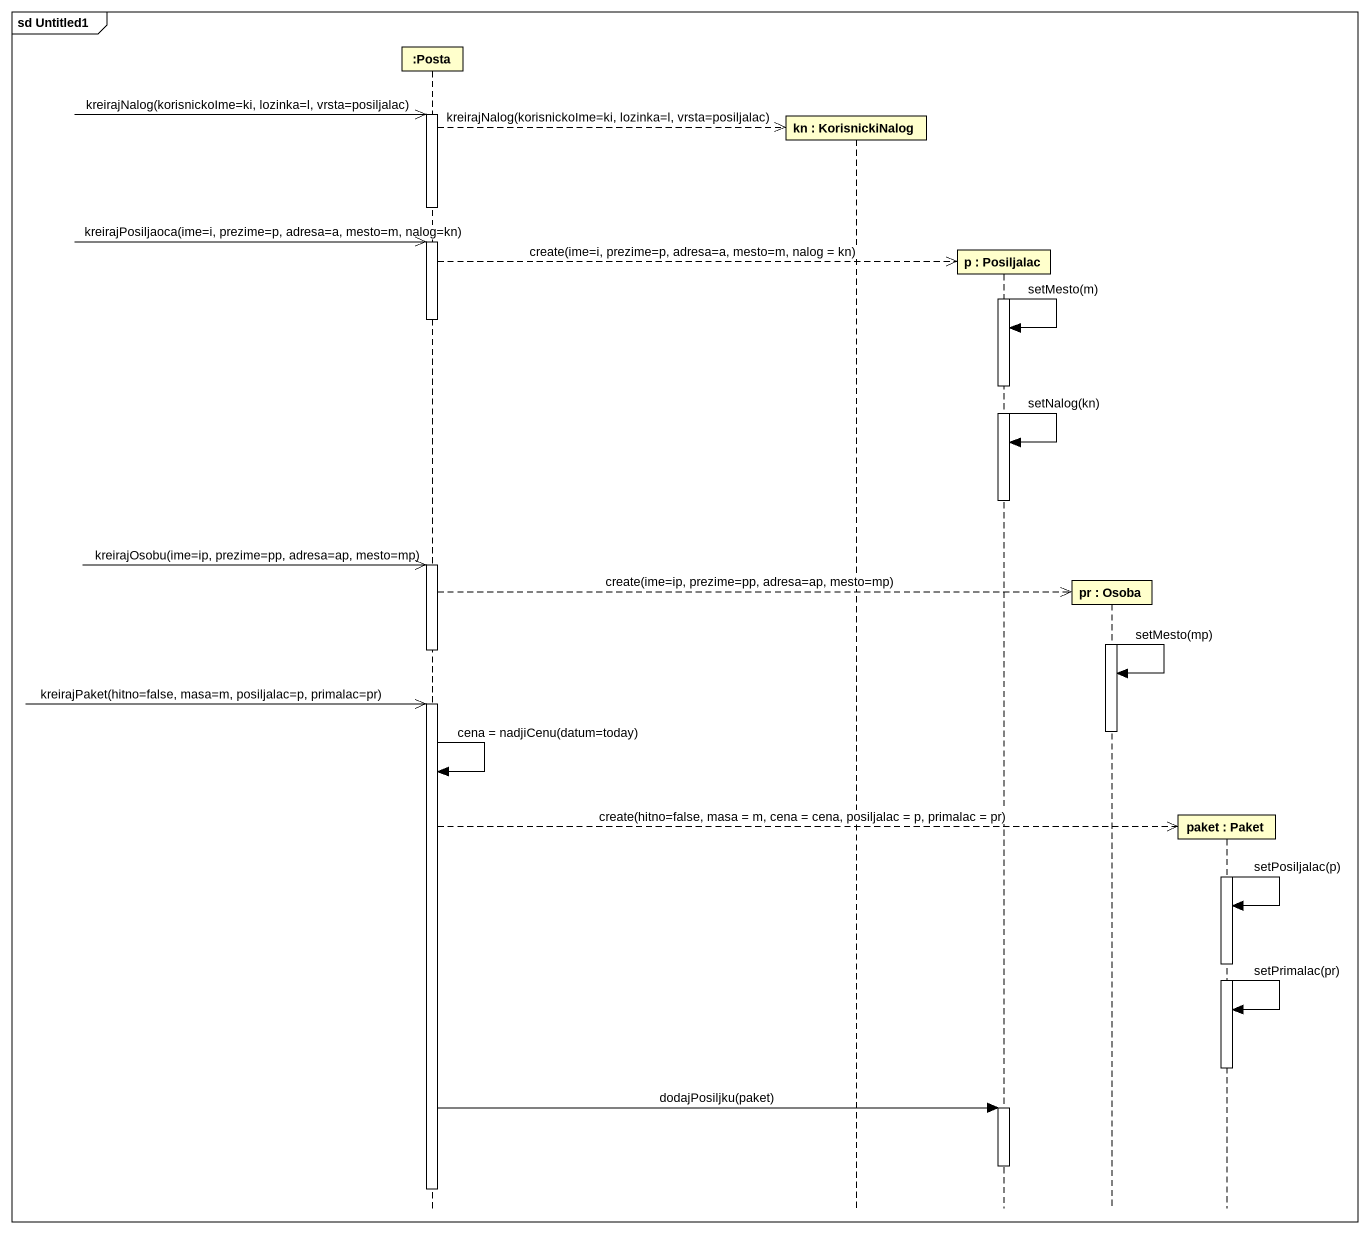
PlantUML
@startuml
mainframe sd Untitled1
hide footbox
participant ":Posta" as Posta
participant "kn : KorisnickiNalog" as kn
participant "p : Posiljalac" as p
participant "pr : Osoba" as pr
participant "paket : Paket" as paket

Posta ->> Posta : kreirajNalog(korisnickoIme=ki, lozinka=l, vrsta=posiljalac)
activate Posta
Posta -->> kn ** : kreirajNalog(korisnickoIme=ki, lozinka=l, vrsta=posiljalac)
deactivate Posta
Posta ->> Posta : kreirajPosiljaoca(ime=i, prezime=p, adresa=a, mesto=m, nalog=kn)
activate Posta
Posta -->> p ** : create(ime=i, prezime=p, adresa=a, mesto=m, nalog = kn)
activate p
deactivate Posta
p -> p : setMesto(m)
p -> p : setNalog(kn)
deactivate p
Posta ->> Posta : kreirajOsobu(ime=ip, prezime=pp, adresa=ap, mesto=mp)
activate Posta
Posta -->> pr ** : create(ime=ip, prezime=pp, adresa=ap, mesto=mp)
activate pr
deactivate Posta
pr -> pr : setMesto(mp)
Posta ->> Posta : kreirajPaket(hitno=false, masa=m, posiljalac=p, primalac=pr)
activate Posta
deactivate pr
Posta -> Posta : cena = nadjiCenu(datum=today)
Posta -->> paket ** : create(hitno=false, masa = m, cena = cena, posiljalac = p, primalac = pr)
activate paket
paket -> paket : setPosiljalac(p)
paket -> paket : setPrimalac(pr)
deactivate paket
Posta -> p : dodajPosiljku(paket)
activate p
deactivate p
deactivate Posta
@enduml
